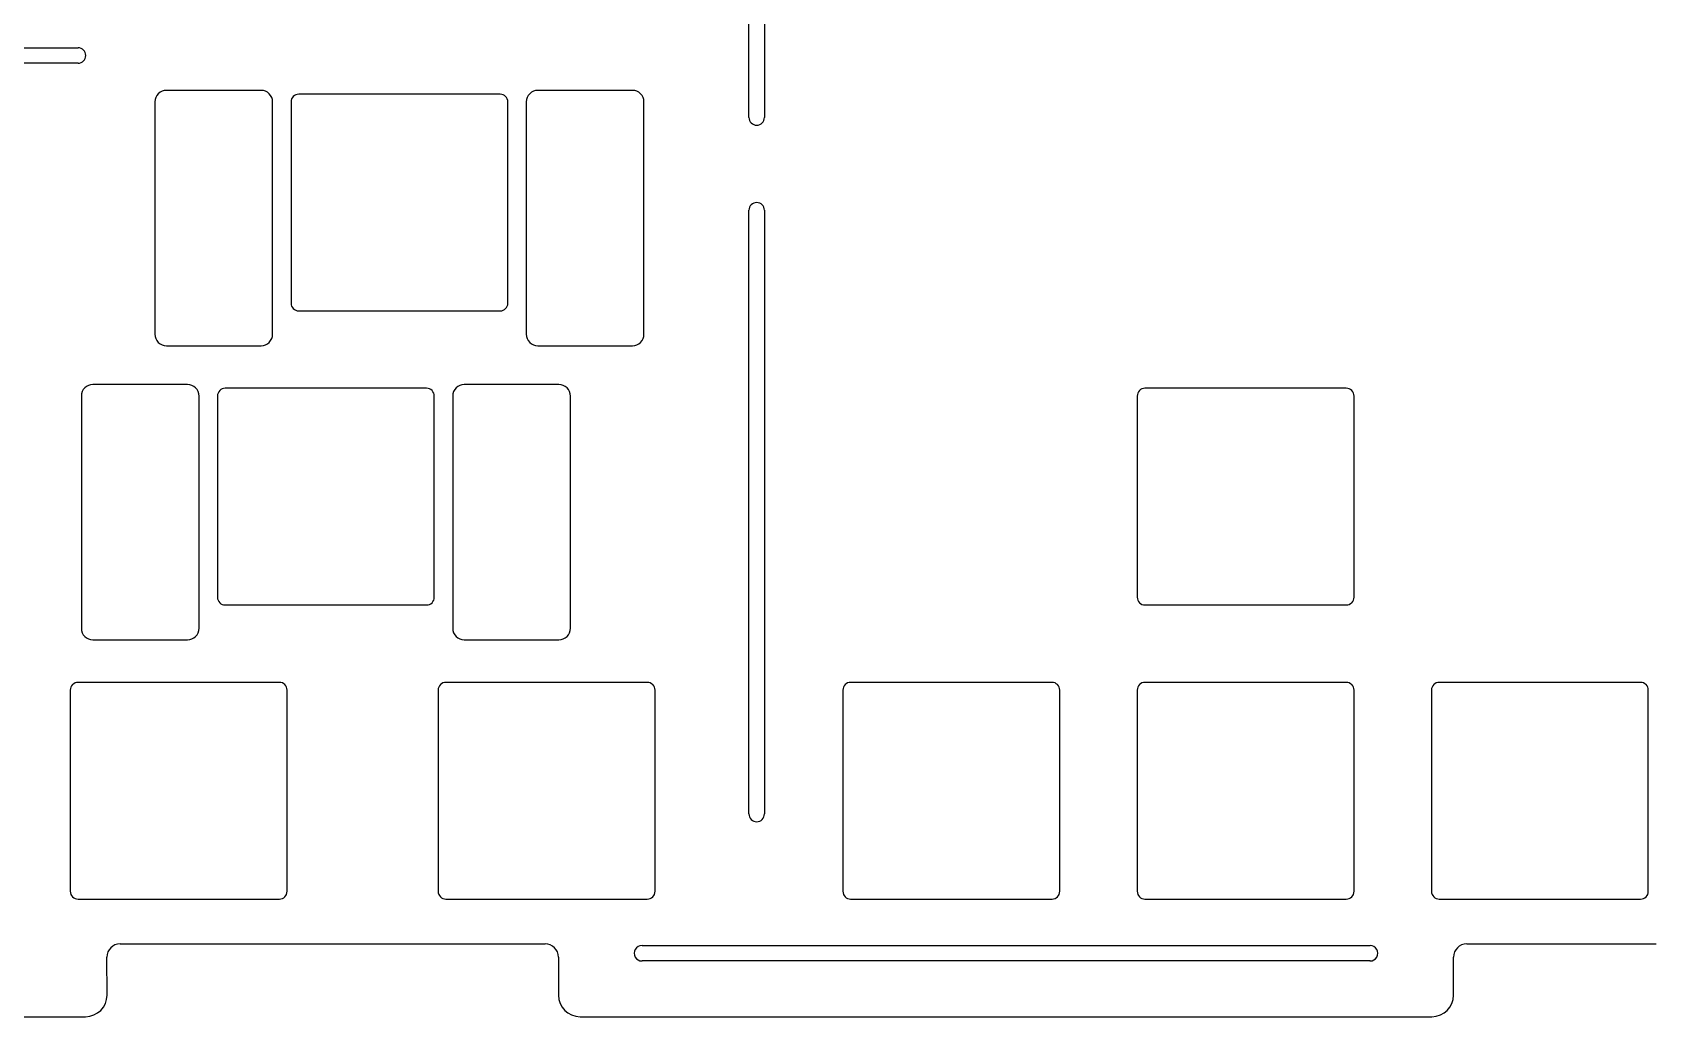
# Model space of a CAD drawing. Header units: inches. Extents: x -191 to 224, y -63 to 76.
# Drawn here: x 67.1 to 171.5, y -62.7 to 0.9 of the extents above; entities that cross this region are included whole.
import ezdxf

# ---------------------------------------------------------------- set-up
doc = ezdxf.new("R2010")
doc.units = ezdxf.units.IN
doc.header["$LTSCALE"] = 1.21
doc.header["$MEASUREMENT"] = 0
doc.layers.get('0').update_dxf_attribs({"linetype": 'CONTINUOUS'})

msp = doc.modelspace()

# ---------------------------------------------------------------- linework, layer by layer
at = {"color": 7, "linetype": 'Continuous'}
for p, q in [((113.41184, -4.5546), (113.41184, 34.4454)), ((114.41184, 34.4454), (114.41184, -4.5546)), ((6.09524, -0.0551), (70.09524, -0.0551)), ((70.09524, -1.0551), (6.09524, -1.0551)), ((81.90964, -2.80529), (75.80964, -2.80529)), ((97.34764, -3.05529), (84.34764, -3.05529)), ((105.88564, -2.80529), (99.78564, -2.80529)), ((75.05964, -3.55529), (75.05964, -18.55529)), ((82.65964, -18.55529), (82.65964, -3.55529)), ((83.84764, -3.55529), (83.84764, -16.55529)), ((97.84764, -16.55529), (97.84764, -3.55529)), ((99.03564, -3.55529), (99.03564, -18.55529)), ((106.63564, -18.55529), (106.63564, -3.55529)), ((113.41184, -49.5546), (113.41184, -10.5546)), ((114.41184, -10.5546), (114.41184, -49.5546)), ((84.34764, -17.05529), (97.34764, -17.05529)), ((75.80964, -19.30529), (81.90964, -19.30529)), ((99.78564, -19.30529), (105.88564, -19.30529)), ((77.15964, -21.80529), (71.05964, -21.80529)), ((101.13564, -21.80529), (95.03564, -21.80529)), ((70.30964, -22.55529), (70.30964, -37.55529)), ((77.90964, -37.55529), (77.90964, -22.55529)), ((79.09764, -22.55529), (79.09764, -35.55529)), ((92.59764, -22.05529), (79.59764, -22.05529)), ((93.09764, -35.55529), (93.09764, -22.55529)), ((94.28564, -22.55529), (94.28564, -37.55529)), ((101.88564, -37.55529), (101.88564, -22.55529)), ((138.47704, -22.55388), (138.47704, -35.55388)), ((151.97704, -22.05388), (138.97704, -22.05388)), ((152.47704, -35.55388), (152.47704, -22.55388)), ((79.59764, -36.05529), (92.59764, -36.05529)), ((138.97704, -36.05388), (151.97704, -36.05388)), ((71.05964, -38.30529), (77.15964, -38.30529)), ((95.03564, -38.30529), (101.13564, -38.30529)), ((69.59663, -41.554), (69.59663, -54.554)), ((83.09663, -41.054), (70.09663, -41.054)), ((83.59663, -54.554), (83.59663, -41.554)), ((93.34663, -41.554), (93.34663, -54.554)), ((106.84663, -41.054), (93.84663, -41.054)), ((107.34663, -54.554), (107.34663, -41.554)), ((119.47704, -41.55388), (119.47704, -54.55388)), ((132.97704, -41.05388), (119.97704, -41.05388)), ((133.47704, -54.55388), (133.47704, -41.55388)), ((138.47704, -41.55388), (138.47704, -54.55388)), ((151.97704, -41.05388), (138.97704, -41.05388)), ((152.47704, -54.55388), (152.47704, -41.55388)), ((157.47705, -41.55384), (157.47705, -54.55384)), ((170.97705, -41.05384), (157.97705, -41.05384)), ((171.47705, -54.55384), (171.47705, -41.55384)), ((70.09663, -55.054), (83.09663, -55.054)), ((93.84663, -55.054), (106.84663, -55.054)), ((119.97704, -55.05388), (132.97704, -55.05388)), ((138.97704, -55.05388), (151.97704, -55.05388)), ((157.97705, -55.05384), (170.97705, -55.05384)), ((72.81057, -57.95384), (100.25762, -57.95384)), ((106.50762, -58.05376), (153.50762, -58.05376)), ((159.74943, -57.95384), (171.97705, -57.95384)), ((71.96876, -61.25384), (71.96057, -58.80384)), ((101.10762, -58.80384), (101.10762, -61.25384)), ((153.50762, -59.05384), (106.50762, -59.05384)), ((158.90762, -61.25384), (158.89943, -58.80384)), ((15.56876, -62.65384), (70.56876, -62.65384)), ((102.50762, -62.65384), (157.50762, -62.65384))]:
    msp.add_line(p, q, dxfattribs=at)
for centre, radius, start, end in [((70.09524, -0.5551), 0.5, 270, 90), ((75.80964, -3.55529), 0.75, 90, 180), ((81.90964, -3.55529), 0.75, 0, 90), ((84.34764, -3.55529), 0.5, 90, 180), ((97.34764, -3.55529), 0.5, 0, 90), ((99.78564, -3.55529), 0.75, 90, 180), ((105.88564, -3.55529), 0.75, 0, 90), ((113.91184, -4.5546), 0.5, 180, 0), ((113.91184, -10.5546), 0.5, 0, 180), ((84.34764, -16.55529), 0.5, 180, 270), ((97.34764, -16.55529), 0.5, 270, 0), ((75.80964, -18.55529), 0.75, 180, 270), ((81.90964, -18.55529), 0.75, 270, 0), ((99.78564, -18.55529), 0.75, 180, 270), ((105.88564, -18.55529), 0.75, 270, 0), ((71.05964, -22.55529), 0.75, 90, 180), ((77.15964, -22.55529), 0.75, 0, 90), ((95.03564, -22.55529), 0.75, 90, 180), ((101.13564, -22.55529), 0.75, 0, 90), ((79.59764, -22.55529), 0.5, 90, 180), ((92.59764, -22.55529), 0.5, 0, 90), ((138.97704, -22.55388), 0.5, 90, 180), ((151.97704, -22.55388), 0.5, 0, 90), ((79.59764, -35.55529), 0.5, 180, 270), ((92.59764, -35.55529), 0.5, 270, 0), ((138.97704, -35.55388), 0.5, 180, 270), ((151.97704, -35.55388), 0.5, 270, 0), ((71.05964, -37.55529), 0.75, 180, 270), ((77.15964, -37.55529), 0.75, 270, 0), ((95.03564, -37.55529), 0.75, 180, 270), ((101.13564, -37.55529), 0.75, 270, 0), ((70.09663, -41.554), 0.5, 90, 180), ((83.09663, -41.554), 0.5, 0, 90), ((93.84663, -41.554), 0.5, 90, 180), ((106.84663, -41.554), 0.5, 0, 90), ((119.97704, -41.55388), 0.5, 90, 180), ((132.97704, -41.55388), 0.5, 0, 90), ((138.97704, -41.55388), 0.5, 90, 180), ((151.97704, -41.55388), 0.5, 0, 90), ((157.97705, -41.55384), 0.5, 90, 180), ((170.97705, -41.55384), 0.5, 0, 90), ((113.91184, -49.5546), 0.5, 180, 0), ((70.09663, -54.554), 0.5, 180, 270), ((83.09663, -54.554), 0.5, 270, 0), ((93.84663, -54.554), 0.5, 180, 270), ((106.84663, -54.554), 0.5, 270, 0), ((119.97704, -54.55388), 0.5, 180, 270), ((132.97704, -54.55388), 0.5, 270, 0), ((138.97704, -54.55388), 0.5, 180, 270), ((151.97704, -54.55388), 0.5, 270, 0), ((157.97705, -54.55384), 0.5, 180, 270), ((170.97705, -54.55384), 0.5, 270, 0), ((72.81057, -58.80384), 0.85, 90, 180), ((100.25762, -58.80384), 0.85, 0, 90), ((106.50762, -58.55376), 0.5, 90, 270.0183328), ((153.50762, -58.55376), 0.5, 269.9817481, 90), ((159.74943, -58.80384), 0.85, 90, 180), ((70.56876, -61.25384), 1.4, 270, 0), ((102.50762, -61.25384), 1.4, 180, 270), ((157.50762, -61.25384), 1.4, 270, 0)]:
    msp.add_arc(centre, radius, start, end, dxfattribs=at)

doc.saveas('drawing.dxf')
